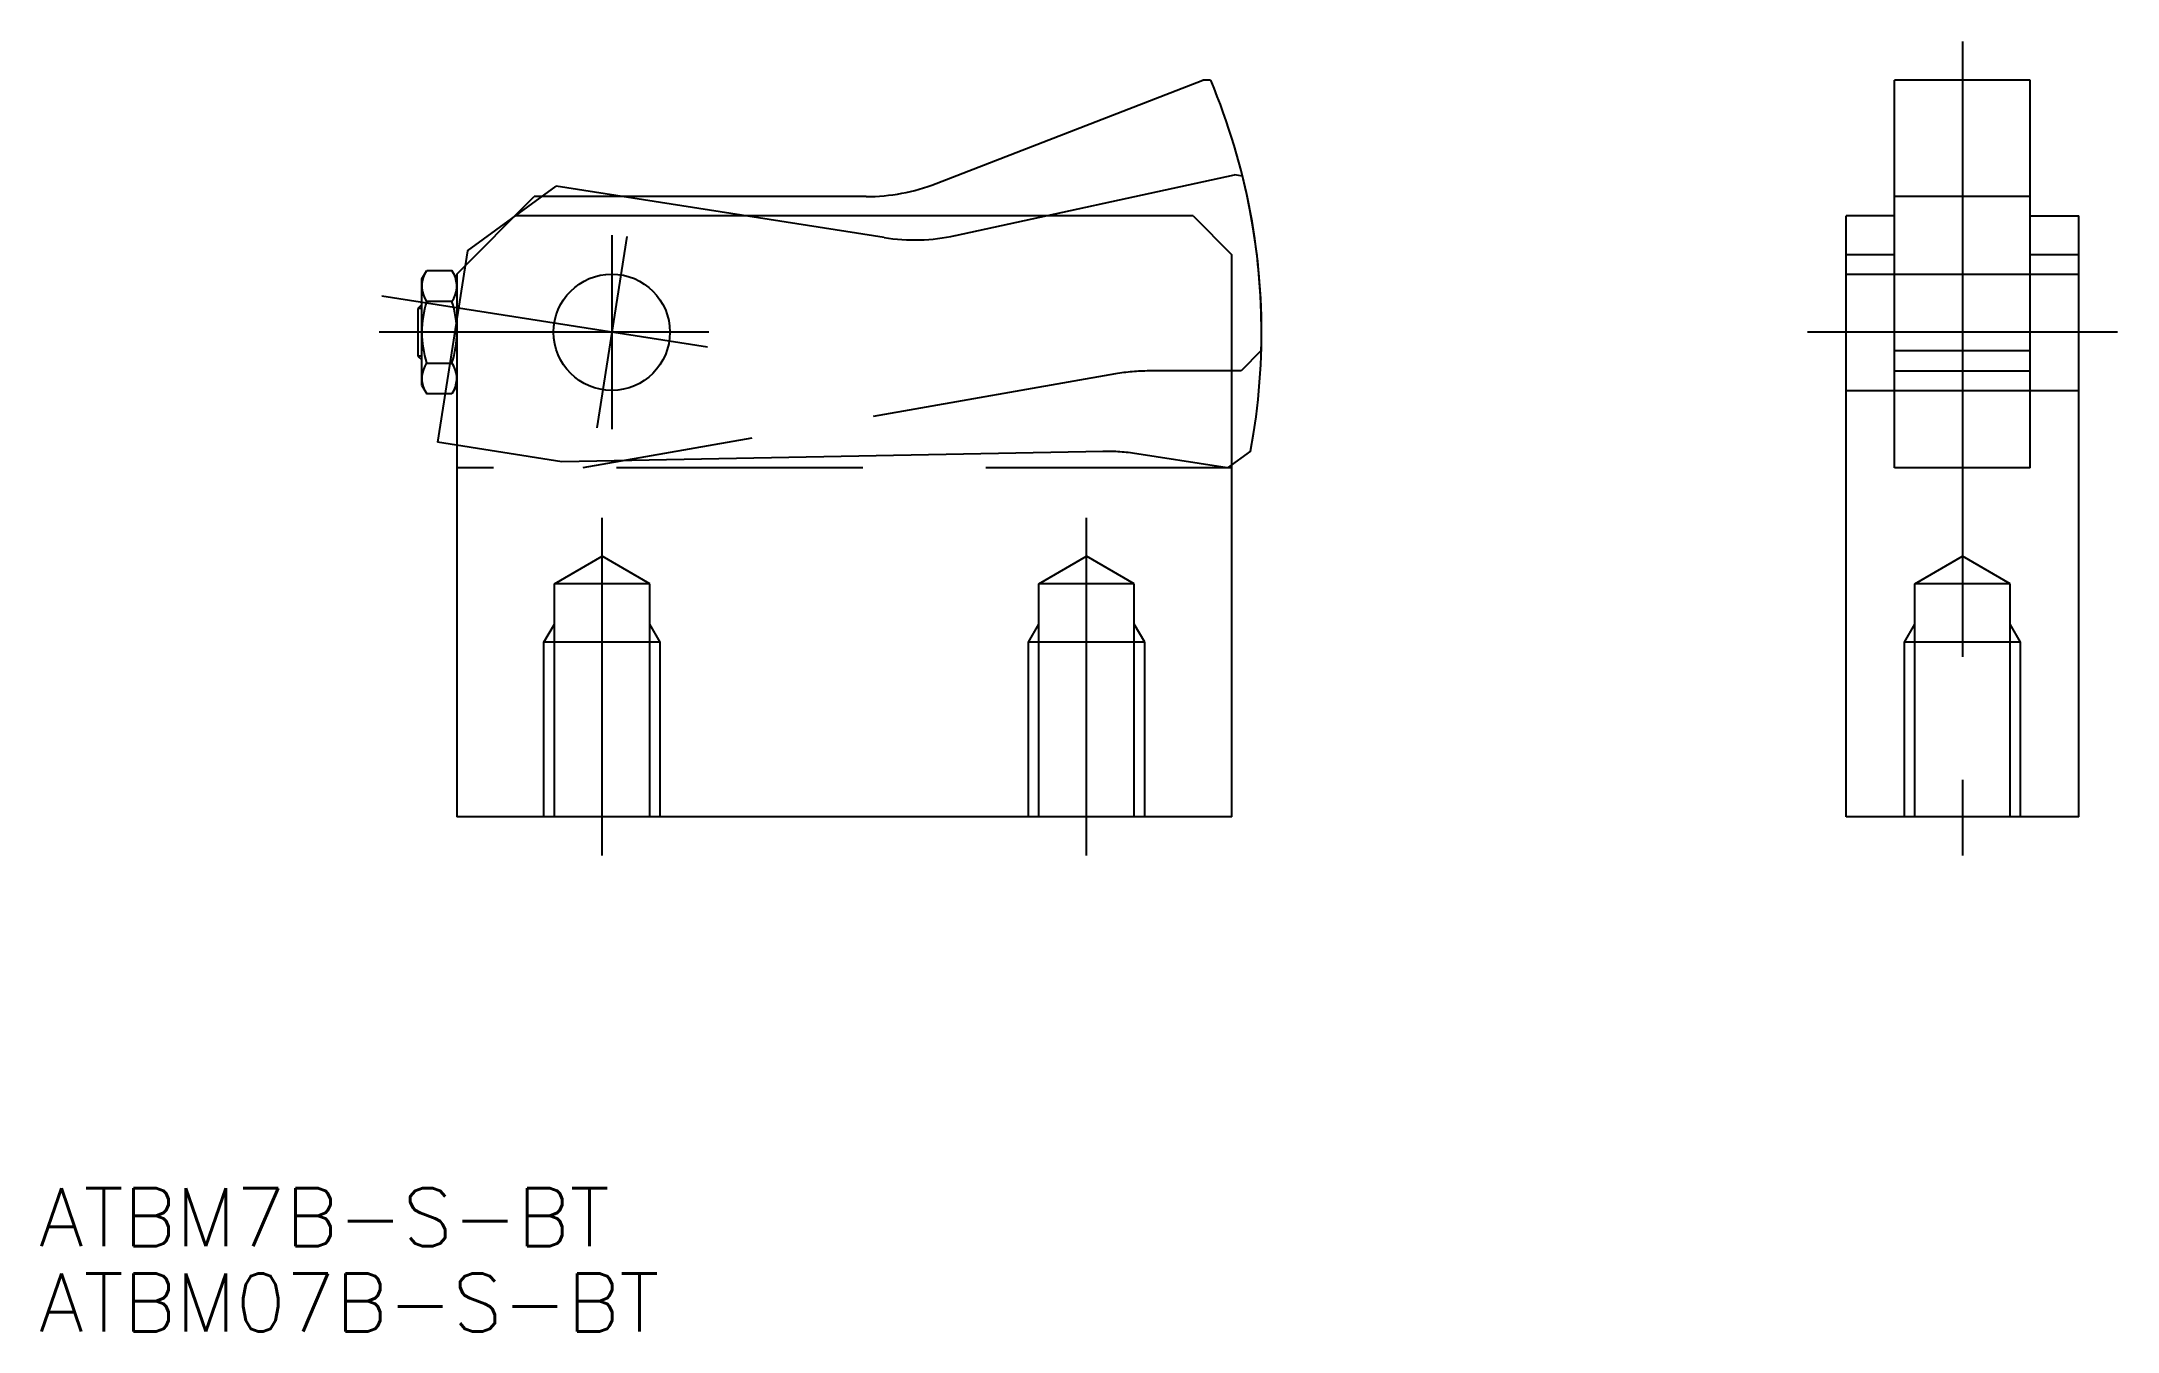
# Model space of a CAD drawing. Extents: x -21 to 86, y -27 to 40.
import ezdxf

# ---------------------------------------------------------------- set-up
doc = ezdxf.new("R2010")
doc.units = 0
for name, pattern in [('CENTER', [50.8, 31.75, -6.35, 6.35, -6.35]), ('DASHED', [19.05, 12.7, -6.35]), ('PHANTOM', [63.5, 31.75, -6.35, 6.35, -6.35, 6.35, -6.35])]:
    doc.linetypes.add(name, pattern=pattern)
doc.layers.get('0').update_dxf_attribs({"linetype": 'CONTINUOUS'})
doc.layers.add('CENTER', color=1, linetype='CENTER')
doc.styles.get("Standard").update_dxf_attribs({"font": 'txt.shx', "height": 3, "bigfont": 'bigfont.shx'})

# ---------------------------------------------------------------- blocks, each defined once
blk = doc.blocks.new('*U4')
at = {"color": 7, "linetype": 'CONTINUOUS'}
blk.add_text('ATBM7B-S-BT', height=3, dxfattribs=at).set_placement((-21.56, -22.16))
blk = doc.blocks.new('*U5')
at = {"color": 7, "linetype": 'CONTINUOUS'}
blk.add_text('ATBM07B-S-BT', height=3, dxfattribs=at).set_placement((-21.56, -26.56))

msp = doc.modelspace()

# ---------------------------------------------------------------- linework, layer by layer
at = {"color": 7, "linetype": 'CONTINUOUS'}
for p, q in [((24.74, 32.67), (38.5, 38)), ((38.9, 38), (38.5, 38)), ((74.2, 18), (74.2, 38)), ((81.2, 38), (74.2, 38)), ((81.2, 18), (81.2, 38)), ((0, 28), (4, 32)), ((21.13, 32), (4, 32)), ((38, 31), (3, 31)), ((38, 31), (40, 29)), ((71.7, 0), (71.7, 31)), ((74.2, 31), (71.7, 31)), ((81.2, 31), (83.7, 31)), ((83.7, 0), (83.7, 31)), ((40, 0), (40, 29)), ((74.2, 29), (71.7, 29)), ((83.7, 29), (81.2, 29)), ((-1.8, 27.75), (-1.55, 28.18)), ((-1.55, 28.18), (-0.25, 28.18)), ((0, 27.75), (-0.25, 28.18)), ((0, 28), (0, 0)), ((-1.8, 22.25), (-1.8, 27.75)), ((-1.8, 26.43), (-2, 26.23)), ((-2, 26.23), (-2, 23.77)), ((-0.25, 26.59), (-1.55, 26.59)), ((-2, 23.77), (-1.8, 23.57)), ((41.51, 24.05), (40.47, 23)), ((74.2, 24.05), (81.2, 24.05)), ((-1.55, 23.41), (-0.25, 23.41)), ((40.47, 23), (40, 23)), ((74.2, 23), (81.2, 23)), ((-1.8, 22.25), (-1.55, 21.82)), ((-0.25, 21.82), (-1.55, 21.82)), ((0, 22.25), (-0.25, 21.82)), ((81.2, 18), (74.2, 18)), ((40, 0), (0, 0)), ((83.7, 0), (71.7, 0))]:
    msp.add_line(p, q, dxfattribs=at)
at = {"color": 3, "linetype": 'PHANTOM'}
for p, q in [((0.56, 29.2), (5.13, 32.53)), ((22.06, 29.88), (5.13, 32.53)), ((25.73, 29.99), (40.14, 33.12)), ((40.54, 33.06), (40.14, 33.12)), ((0.56, 29.2), (-0.99, 19.32)), ((8.77, 29.94), (7.23, 20.06)), ((12.94, 24.23), (-3.86, 26.86)), ((5.43, 18.32), (-0.99, 19.32)), ((33.35, 18.85), (5.43, 18.32)), ((39.31, 18.07), (35.09, 18.73)), ((40.96, 18.87), (39.77, 18)), ((39.77, 18), (39.31, 18.07))]:
    msp.add_line(p, q, dxfattribs=at)
at = {"color": 3, "linetype": 'DASHED'}
for p, q in [((81.2, 32), (74.2, 32)), ((71.7, 28), (83.7, 28)), ((33.99, 22.85), (6.5, 18)), ((40, 23), (35.73, 23)), ((71.7, 22), (83.7, 22)), ((40, 18), (0, 18)), ((5.04, 12.02), (7.5, 13.44)), ((9.96, 12.02), (7.5, 13.44)), ((30.04, 12.02), (32.5, 13.44)), ((34.96, 12.02), (32.5, 13.44)), ((75.24, 12.02), (77.7, 13.44)), ((80.16, 12.02), (77.7, 13.44)), ((5.04, 0), (5.04, 12.02)), ((9.96, 12.02), (5.04, 12.02)), ((9.96, 0), (9.96, 12.02)), ((30.04, 0), (30.04, 12.02)), ((34.96, 12.02), (30.04, 12.02)), ((34.96, 0), (34.96, 12.02)), ((75.24, 0), (75.24, 12.02)), ((80.16, 12.02), (75.24, 12.02)), ((80.16, 0), (80.16, 12.02)), ((4.5, 9), (5.04, 9.94)), ((10.5, 9), (9.96, 9.94)), ((29.5, 9), (30.04, 9.94)), ((35.5, 9), (34.96, 9.94)), ((74.7, 9), (75.24, 9.94)), ((80.7, 9), (80.16, 9.94)), ((4.5, 0), (4.5, 9)), ((10.5, 9), (4.5, 9)), ((10.5, 0), (10.5, 9)), ((29.5, 0), (29.5, 9)), ((35.5, 9), (29.5, 9)), ((35.5, 0), (35.5, 9)), ((74.7, 0), (74.7, 9)), ((80.7, 9), (74.7, 9)), ((80.7, 0), (80.7, 9))]:
    msp.add_line(p, q, dxfattribs=at)
at = {"color": 3, "linetype": 'CONTINUOUS'}
for p, q in [((-1.8, 26.23), (-2, 26.23)), ((-1.8, 23.77), (-2, 23.77))]:
    msp.add_line(p, q, dxfattribs=at)
at = {"color": 7, "linetype": 'CONTINUOUS'}
msp.add_circle((8, 25), 3, dxfattribs=at)
for centre, radius, start, end in [((8, 25), 33.53, 358.3696, 22.815), ((21.13, 42), 10, 270, 291.1613), ((-0.39, 27.38), 1.41, 154.3842, 214.3842), ((-1.41, 27.38), 1.41, 325.6158, 25.6158), ((3.45, 25), 5.25, 162.412, 197.588), ((-5.25, 25), 5.25, 342.412, 17.588), ((-0.39, 22.62), 1.41, 145.6158, 205.6158), ((-1.41, 22.62), 1.41, 334.3842, 34.3842)]:
    msp.add_arc(centre, radius, start, end, dxfattribs=at)
at = {"color": 3, "linetype": 'PHANTOM'}
for centre, radius, start, end in [((8, 25), 33.53, 349.4675, 13.9129), ((23.6, 39.76), 10, 261.0979, 282.2591), ((33.54, 8.85), 10, 81.0979, 91.0979)]:
    msp.add_arc(centre, radius, start, end, dxfattribs=at)
at = {"color": 3, "linetype": 'DASHED'}
msp.add_arc((35.73, 13), 10, 90, 100, dxfattribs=at)
at = {"layer": 'CENTER', "color": 1, "linetype": 'CENTER'}
for p, q in [((77.7, 40), (77.7, -2)), ((8, 30), (8, 20)), ((13, 25), (-4, 25)), ((85.7, 25), (69.7, 25)), ((7.5, -2), (7.5, 15.42)), ((32.5, -2), (32.5, 15.42))]:
    msp.add_line(p, q, dxfattribs=at)

# ---------------------------------------------------------------- block references
at = {"color": 7, "linetype": 'CONTINUOUS'}
for name in ['*U4', '*U5']:
    msp.add_blockref(name, (0, 0), dxfattribs=at)

doc.saveas('drawing.dxf')
